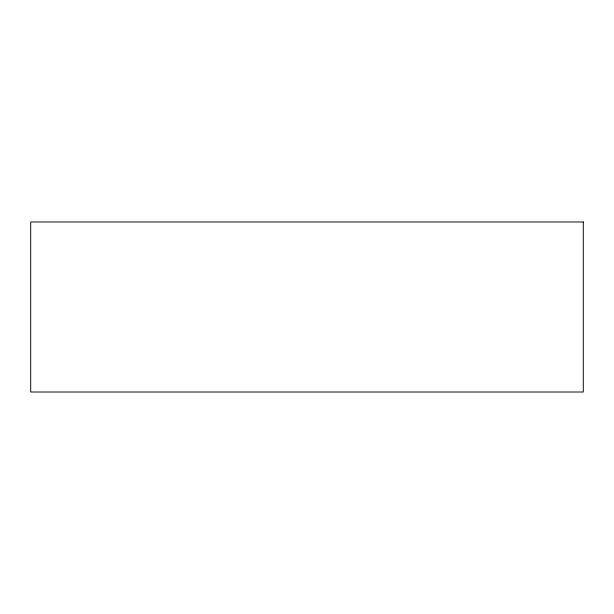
<?xml version="1.0" encoding="UTF-8"?>
<svg xmlns="http://www.w3.org/2000/svg" width="614" height="614" viewBox="0 0 614 614"><rect width="100%" height="100%" fill="white"/><g stroke="black" fill="none" stroke-linecap="round" stroke-linejoin="round"><path stroke-width="0.92" d="M583.3 221.984L30.7 221.984L30.7 392.016L583.3 392.016L583.3 221.984"/></g></svg>
